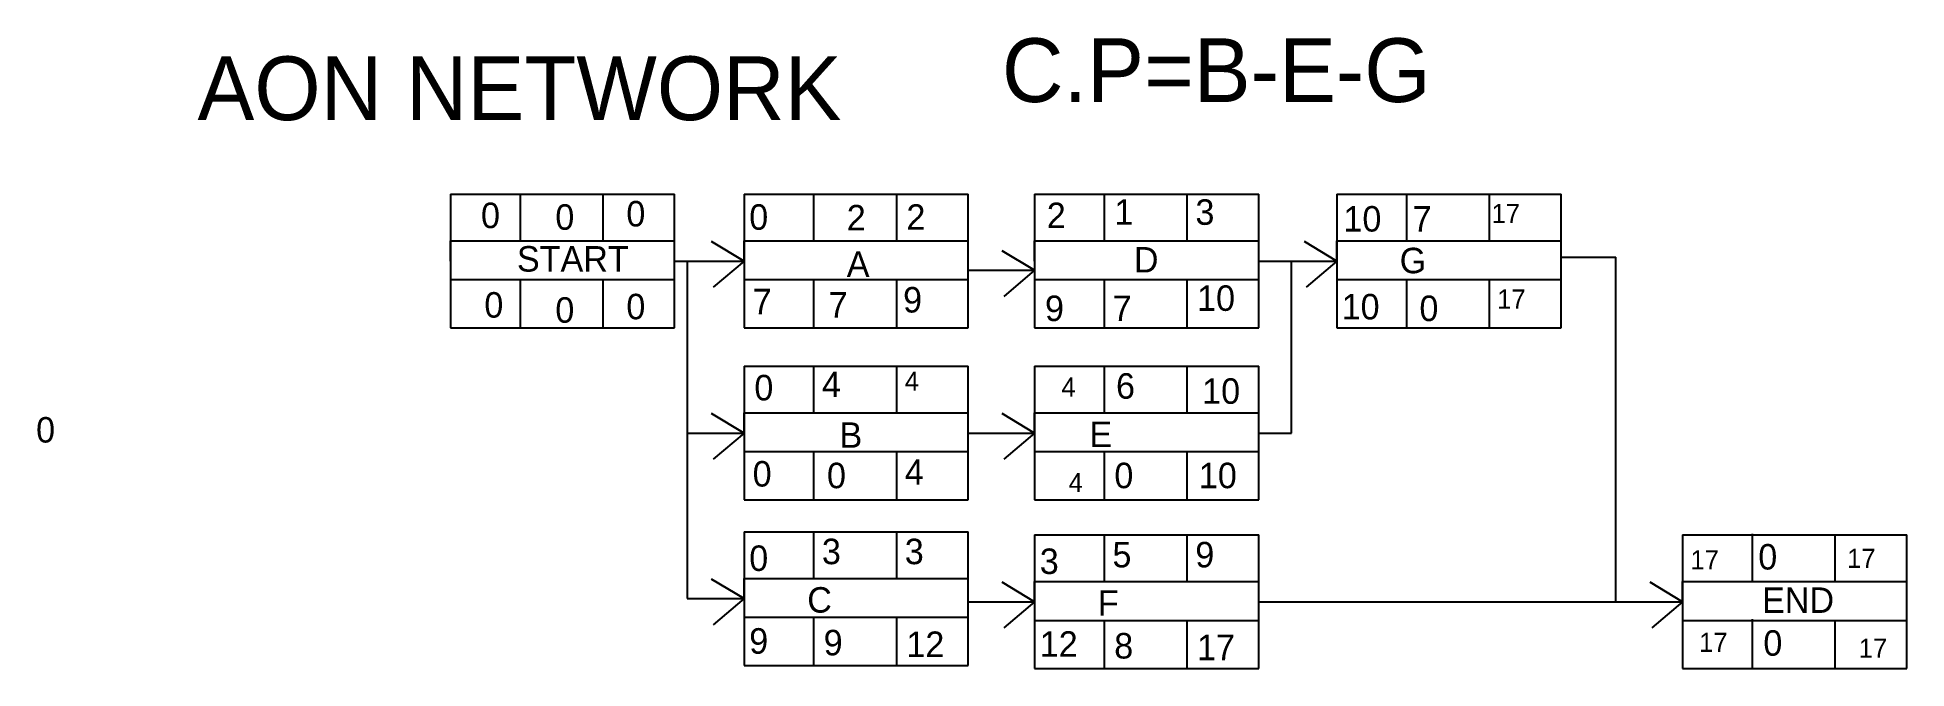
# Model space of a CAD drawing. Header units: inches. Extents: x 0 to 146, y 2 to 51.
import ezdxf

# ---------------------------------------------------------------- set-up
doc = ezdxf.new("R2010")
doc.units = ezdxf.units.IN
doc.header["$MEASUREMENT"] = 0

msp = doc.modelspace()

# ---------------------------------------------------------------- linework, layer by layer
at = {"color": 1}
for p, q in [((32.18, 39.08), (32.18, 28.6)), ((32.18, 39.08), (49.76, 39.08)), ((37.64, 39.08), (37.64, 35.42)), ((44.13, 39.08), (44.13, 35.42)), ((49.76, 28.6), (49.76, 39.08)), ((101.72, 39.08), (101.72, 28.6)), ((101.72, 39.08), (119.3, 39.08)), ((107.18, 39.08), (107.18, 35.42)), ((113.67, 39.08), (113.67, 35.42)), ((119.3, 28.6), (119.3, 39.08)), ((32.18, 33.84), (32.18, 35.42)), ((32.18, 35.42), (49.76, 35.42)), ((101.72, 33.84), (99.18, 35.37)), ((99.18, 35.37), (101.72, 33.84)), ((101.72, 33.84), (101.72, 35.42)), ((101.72, 35.42), (119.3, 35.42)), ((32.18, 33.84), (32.18, 32.38)), ((95.58, 33.84), (101.72, 33.84)), ((98.16, 20.35), (98.16, 33.84)), ((101.72, 33.84), (99.31, 31.8)), ((101.72, 33.84), (101.72, 32.38)), ((119.3, 34.15), (123.59, 34.15)), ((123.59, 7.11), (123.59, 34.15)), ((32.18, 32.38), (49.76, 32.38)), ((37.64, 32.38), (37.64, 28.6)), ((44.13, 32.38), (44.13, 28.6)), ((101.72, 32.38), (119.3, 32.38)), ((107.18, 32.38), (107.18, 28.6)), ((113.67, 32.38), (113.67, 28.6)), ((32.18, 28.6), (49.76, 28.6)), ((101.72, 28.6), (119.3, 28.6)), ((55.21, 25.59), (55.21, 15.11)), ((55.21, 25.59), (72.79, 25.59)), ((60.67, 25.59), (60.67, 21.93)), ((67.16, 25.59), (67.16, 21.93)), ((72.79, 15.11), (72.79, 25.59)), ((78, 25.59), (78, 15.11)), ((78, 25.59), (95.58, 25.59)), ((83.46, 25.59), (83.46, 21.93)), ((89.95, 25.59), (89.95, 21.93)), ((95.58, 15.11), (95.58, 25.59)), ((55.21, 20.35), (52.67, 21.88)), ((52.67, 21.88), (55.21, 20.35)), ((55.21, 20.35), (55.21, 21.93)), ((55.21, 21.93), (72.79, 21.93)), ((78, 20.35), (75.46, 21.88)), ((75.46, 21.88), (78, 20.35)), ((78, 20.35), (78, 21.93)), ((78, 21.93), (95.58, 21.93)), ((50.76, 20.35), (55.21, 20.35)), ((55.21, 20.35), (52.8, 18.31)), ((55.21, 20.35), (55.21, 18.89)), ((72.79, 20.35), (78, 20.35)), ((78, 20.35), (75.59, 18.31)), ((78, 20.35), (78, 18.89)), ((95.58, 20.35), (98.16, 20.35)), ((55.21, 18.89), (72.79, 18.89)), ((60.67, 18.89), (60.67, 15.11)), ((67.16, 18.89), (67.16, 15.11)), ((78, 18.89), (95.58, 18.89)), ((83.46, 18.89), (83.46, 15.11)), ((89.95, 18.89), (89.95, 15.11)), ((55.21, 15.11), (72.79, 15.11)), ((78, 15.11), (95.58, 15.11)), ((128.83, 12.35), (128.83, 1.87)), ((128.83, 12.35), (146.41, 12.35)), ((134.28, 12.44), (134.28, 8.78)), ((140.77, 12.35), (140.77, 8.69)), ((146.41, 1.87), (146.41, 12.35)), ((128.83, 7.11), (126.28, 8.64)), ((126.28, 8.64), (128.83, 7.11)), ((128.83, 7.11), (128.83, 8.69)), ((128.83, 8.69), (146.41, 8.69)), ((123.59, 7.11), (128.83, 7.11)), ((128.83, 7.11), (126.42, 5.07)), ((128.83, 7.11), (128.83, 5.65)), ((128.83, 5.65), (146.41, 5.65)), ((134.28, 5.74), (134.28, 1.96)), ((140.77, 5.65), (140.77, 1.87)), ((128.83, 1.87), (146.41, 1.87))]:
    msp.add_line(p, q, dxfattribs=at)
for p, q in [((55.21, 39.08), (55.21, 28.6)), ((55.21, 39.08), (72.79, 39.08)), ((60.67, 39.08), (60.67, 35.42)), ((67.16, 39.08), (67.16, 35.42)), ((72.79, 28.6), (72.79, 39.08)), ((78, 39.08), (78, 28.6)), ((78, 39.08), (95.58, 39.08)), ((83.46, 39.08), (83.46, 35.42)), ((89.95, 39.08), (89.95, 35.42)), ((95.58, 28.6), (95.58, 39.08)), ((55.21, 33.84), (52.67, 35.37)), ((52.67, 35.37), (55.21, 33.84)), ((55.21, 33.84), (55.21, 35.42)), ((55.21, 35.42), (72.79, 35.42)), ((78, 33.84), (78, 35.42)), ((78, 35.42), (95.58, 35.42)), ((49.76, 33.84), (55.21, 33.84)), ((50.76, 33.84), (50.76, 7.36)), ((55.21, 33.84), (52.8, 31.8)), ((55.21, 33.84), (55.21, 32.38)), ((78, 33.11), (75.46, 34.64)), ((75.46, 34.64), (78, 33.11)), ((78, 33.84), (78, 32.38)), ((55.21, 32.38), (72.79, 32.38)), ((60.67, 32.38), (60.67, 28.6)), ((67.16, 32.38), (67.16, 28.6)), ((72.79, 33.11), (78, 33.11)), ((78, 33.11), (75.59, 31.07)), ((78, 32.38), (95.58, 32.38)), ((83.46, 32.38), (83.46, 28.6)), ((89.95, 32.38), (89.95, 28.6)), ((55.21, 28.6), (72.79, 28.6)), ((78, 28.6), (95.58, 28.6)), ((55.21, 12.6), (55.21, 2.12)), ((55.21, 12.6), (72.79, 12.6)), ((60.67, 12.6), (60.67, 8.94)), ((67.16, 12.6), (67.16, 8.94)), ((72.79, 2.12), (72.79, 12.6)), ((78, 12.35), (78, 1.87)), ((78, 12.35), (95.58, 12.35)), ((83.46, 12.35), (83.46, 8.69)), ((89.95, 12.35), (89.95, 8.69)), ((95.58, 1.87), (95.58, 12.35)), ((55.21, 7.36), (52.67, 8.89)), ((52.67, 8.89), (55.21, 7.36)), ((55.21, 7.36), (55.21, 8.94)), ((55.21, 8.94), (72.79, 8.94)), ((50.76, 7.36), (55.21, 7.36)), ((55.21, 7.36), (52.8, 5.31)), ((55.21, 7.36), (55.21, 5.9)), ((78, 7.11), (75.46, 8.64)), ((75.46, 8.64), (78, 7.11)), ((78, 7.11), (78, 8.69)), ((78, 8.69), (95.58, 8.69)), ((55.21, 5.9), (72.79, 5.9)), ((60.67, 5.9), (60.67, 2.12)), ((67.16, 5.9), (67.16, 2.12)), ((72.79, 7.11), (78, 7.11)), ((78, 7.11), (75.59, 5.07)), ((78, 7.11), (78, 5.65)), ((95.58, 7.11), (111.96, 7.11)), ((111.96, 7.11), (128.83, 7.11)), ((78, 5.65), (95.58, 5.65)), ((83.46, 5.65), (83.46, 1.87)), ((89.95, 5.65), (89.95, 1.87)), ((55.21, 2.12), (72.79, 2.12)), ((78, 1.87), (95.58, 1.87))]:
    msp.add_line(p, q)

# ---------------------------------------------------------------- texts
at = {"attachment_point": 1}
for s, insert, char_height, width in [('{\\C1;C.P=B-E-G}', (75.44, 51.31), 5, 26.8476), ('AON NETWORK', (12.34, 49.89), 5, 113.5169), ('0', (55.62, 38.29), 2, 6.3636), ('2', (63.27, 38.24), 2, 6.3636), ('2', (67.95, 38.29), 2, 6.3636), ('2', (78.96, 38.42), 2, 6.3636), ('1', (84.26, 38.68), 2, 6.3636), ('3', (90.62, 38.68), 2, 6.3636), ('A', (63.27, 34.6), 2, 10.6191), ('D', (85.79, 34.94), 2, 10.6191), ('7', (55.89, 31.66), 2, 6.3636), ('7', (61.85, 31.4), 2, 6.3636), ('9', (67.69, 31.8), 2, 6.3636), ('9', (78.82, 31.13), 2, 6.3636), ('7', (84.13, 31.13), 2, 6.3636), ('10', (90.75, 31.93), 2, 6.3636), ('0', (-0.32, 21.6), 2, 6.3636), ('3', (61.32, 12.06), 2, 6.3636), ('3', (67.82, 12.06), 2, 6.3636), ('5', (84.11, 11.81), 2, 6.3636), ('9', (90.61, 11.81), 2, 6.3636), ('0', (55.62, 11.53), 2, 6.3636), ('3', (78.41, 11.29), 2, 6.3636), ('C', (60.17, 8.26), 2, 10.6191), ('F', (82.96, 8.01), 2, 10.6191), ('9', (55.62, 5.04), 2, 6.3636), ('9', (61.46, 4.91), 2, 6.3636), ('12', (67.95, 4.78), 2, 6.3636), ('12', (78.41, 4.8), 2, 6.3636), ('8', (84.25, 4.66), 2, 6.3636), ('17', (90.74, 4.53), 2, 6.3636)]:
    msp.add_mtext(s, dxfattribs=dict(at, insert=insert, char_height=char_height, width=width))
at = {"color": 1, "attachment_point": 1}
for s, insert, char_height, width in [('0', (34.58, 38.42), 2, 6.3636), ('0', (40.41, 38.29), 2, 6.3636), ('0', (45.98, 38.55), 2, 6.3636), ('10', (102.23, 38.15), 2, 6.3636), ('7', (107.66, 38.15), 2, 6.3636), ('17', (113.85, 38.32), 1.5, 6.3636), ('START', (37.4, 35.01), 2, 10.6191), ('G', (106.64, 34.88), 2, 10.6191), ('0', (34.84, 31.4), 2, 6.3636), ('0', (40.41, 31), 2, 6.3636), ('0', (45.98, 31.27), 2, 6.3636), ('10', (102.09, 31.26), 2, 6.3636), ('0', (108.19, 31.13), 2, 6.3636), ('17', (114.29, 31.61), 1.5, 6.3636), ('0', (56.02, 24.91), 2, 6.3636), ('4', (61.32, 25.17), 2, 6.3636), ('4', (67.82, 25.17), 1.5, 6.3636), ('6', (84.39, 25.04), 2, 6.3636), ('4', (80.11, 24.71), 1.5, 6.3636), ('10', (91.15, 24.64), 2, 6.3636), ('B', (62.7, 21.19), 2, 10.6191), ('E', (82.31, 21.24), 2, 10.6191), ('0', (55.89, 18.15), 2, 6.3636), ('0', (61.72, 18.02), 2, 6.3636), ('4', (67.82, 18.29), 2, 6.3636), ('0', (84.26, 18.02), 2, 6.3636), ('10', (90.89, 18.02), 2, 6.3636), ('4', (80.67, 17.21), 1.5, 6.3636), ('17', (129.45, 11.15), 1.5, 6.3636), ('0', (134.77, 11.64), 2, 6.3636), ('17', (141.74, 11.27), 1.5, 6.3636), ('END', (135.07, 8.24), 2, 10.6191), ('17', (130.13, 4.68), 1.5, 6.3636), ('0', (135.17, 4.88), 2, 6.3636), ('17', (142.65, 4.22), 1.5, 6.3636)]:
    msp.add_mtext(s, dxfattribs=dict(at, insert=insert, char_height=char_height, width=width))

doc.saveas('drawing.dxf')
